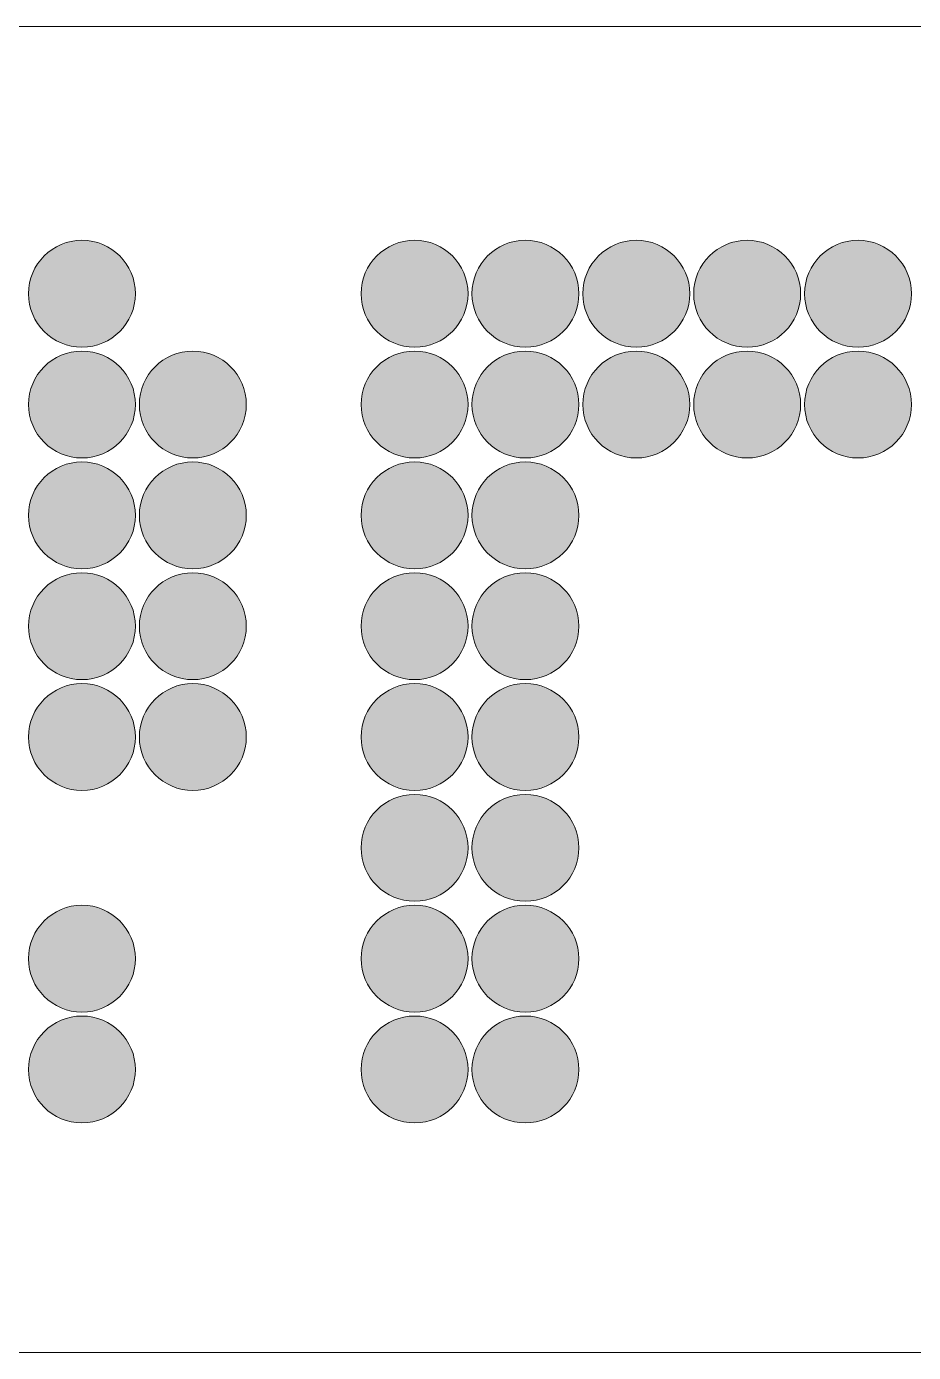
# Model space of a CAD drawing. Header units: inches. Extents: x 11 to 196, y 163 to 230.
# Drawn here: x 58.9 to 103.7, y 162.6 to 229.6 of the extents above; entities that cross this region are included whole.
import ezdxf

# ---------------------------------------------------------------- set-up
doc = ezdxf.new("R2010")
doc.units = ezdxf.units.IN
doc.header["$MEASUREMENT"] = 0
doc.layers.add('CUT', color=7, linetype='Continuous')
doc.layers.add('ENGRAVE', color=7, linetype='Continuous')

# ---------------------------------------------------------------- blocks, each defined once
blk = doc.blocks.new('block 2')
at = {"layer": 'CUT', "color": 7, "lineweight": 5, "true_color": 0xffffff}
blk.add_lwpolyline([(196.1, 229.612), (11.3, 229.612), (11.3, 162.612), (196.1, 162.612), (196.1, 229.612)], dxfattribs=at)
blk = doc.blocks.new('block 14')
at = {"layer": 'ENGRAVE', "true_color": 0xff0000}
h = blk.add_hatch(color=1, dxfattribs=at)
h.dxf.hatch_style = 2
edge = h.paths.add_edge_path()
edge.add_spline(control_points=[(92.6, 216.112), (92.6, 214.621), (93.809, 213.412), (95.3, 213.412), (96.791, 213.412), (98, 214.621), (98, 216.112), (98, 217.603), (96.791, 218.812), (95.3, 218.812), (93.809, 218.812), (92.6, 217.603), (92.6, 216.112), (92.6, 216.112), (92.6, 216.112), (92.6, 216.112)], knot_values=[0, 0, 0, 0, 1, 1, 1, 2, 2, 2, 3, 3, 3, 4, 4, 4, 5, 5, 5, 5], degree=3, periodic=1)
at = {"layer": 'ENGRAVE', "color": 7, "lineweight": 5, "true_color": 0xffffff}
blk.add_open_spline([(92.6, 216.112), (92.6, 214.621), (93.809, 213.412), (95.3, 213.412), (96.791, 213.412), (98, 214.621), (98, 216.112), (98, 217.603), (96.791, 218.812), (95.3, 218.812), (93.809, 218.812), (92.6, 217.603), (92.6, 216.112), (92.6, 216.112), (92.6, 216.112), (92.6, 216.112)], degree=3, knots=[0, 0, 0, 0, 1, 1, 1, 2, 2, 2, 3, 3, 3, 4, 4, 4, 5, 5, 5, 5], dxfattribs=at)
blk = doc.blocks.new('block 17')
at = {"layer": 'ENGRAVE', "true_color": 0xff0000}
h = blk.add_hatch(color=1, dxfattribs=at)
h.dxf.hatch_style = 2
edge = h.paths.add_edge_path()
edge.add_spline(control_points=[(98.2, 210.512), (98.2, 209.021), (99.409, 207.812), (100.9, 207.812), (102.391, 207.812), (103.6, 209.021), (103.6, 210.512), (103.6, 212.003), (102.391, 213.212), (100.9, 213.212), (99.409, 213.212), (98.2, 212.003), (98.2, 210.512), (98.2, 210.512), (98.2, 210.512), (98.2, 210.512)], knot_values=[0, 0, 0, 0, 1, 1, 1, 2, 2, 2, 3, 3, 3, 4, 4, 4, 5, 5, 5, 5], degree=3, periodic=1)
at = {"layer": 'ENGRAVE', "color": 7, "lineweight": 5, "true_color": 0xffffff}
blk.add_open_spline([(98.2, 210.512), (98.2, 209.021), (99.409, 207.812), (100.9, 207.812), (102.391, 207.812), (103.6, 209.021), (103.6, 210.512), (103.6, 212.003), (102.391, 213.212), (100.9, 213.212), (99.409, 213.212), (98.2, 212.003), (98.2, 210.512), (98.2, 210.512), (98.2, 210.512), (98.2, 210.512)], degree=3, knots=[0, 0, 0, 0, 1, 1, 1, 2, 2, 2, 3, 3, 3, 4, 4, 4, 5, 5, 5, 5], dxfattribs=at)
blk = doc.blocks.new('block 21')
at = {"layer": 'ENGRAVE', "true_color": 0xff0000}
h = blk.add_hatch(color=1, dxfattribs=at)
h.dxf.hatch_style = 2
edge = h.paths.add_edge_path()
edge.add_spline(control_points=[(75.8, 193.712), (75.8, 192.221), (77.009, 191.012), (78.5, 191.012), (79.991, 191.012), (81.2, 192.221), (81.2, 193.712), (81.2, 195.203), (79.991, 196.412), (78.5, 196.412), (77.009, 196.412), (75.8, 195.203), (75.8, 193.712), (75.8, 193.712), (75.8, 193.712), (75.8, 193.712)], knot_values=[0, 0, 0, 0, 1, 1, 1, 2, 2, 2, 3, 3, 3, 4, 4, 4, 5, 5, 5, 5], degree=3, periodic=1)
at = {"layer": 'ENGRAVE', "color": 7, "lineweight": 5, "true_color": 0xffffff}
blk.add_open_spline([(75.8, 193.712), (75.8, 192.221), (77.009, 191.012), (78.5, 191.012), (79.991, 191.012), (81.2, 192.221), (81.2, 193.712), (81.2, 195.203), (79.991, 196.412), (78.5, 196.412), (77.009, 196.412), (75.8, 195.203), (75.8, 193.712), (75.8, 193.712), (75.8, 193.712), (75.8, 193.712)], degree=3, knots=[0, 0, 0, 0, 1, 1, 1, 2, 2, 2, 3, 3, 3, 4, 4, 4, 5, 5, 5, 5], dxfattribs=at)
blk = doc.blocks.new('block 22')
at = {"layer": 'ENGRAVE', "true_color": 0xff0000}
h = blk.add_hatch(color=1, dxfattribs=at)
h.dxf.hatch_style = 2
edge = h.paths.add_edge_path()
edge.add_spline(control_points=[(81.4, 176.912), (81.4, 175.421), (82.609, 174.212), (84.1, 174.212), (85.591, 174.212), (86.8, 175.421), (86.8, 176.912), (86.8, 178.403), (85.591, 179.612), (84.1, 179.612), (82.609, 179.612), (81.4, 178.403), (81.4, 176.912), (81.4, 176.912), (81.4, 176.912), (81.4, 176.912)], knot_values=[0, 0, 0, 0, 1, 1, 1, 2, 2, 2, 3, 3, 3, 4, 4, 4, 5, 5, 5, 5], degree=3, periodic=1)
at = {"layer": 'ENGRAVE', "color": 7, "lineweight": 5, "true_color": 0xffffff}
blk.add_open_spline([(81.4, 176.912), (81.4, 175.421), (82.609, 174.212), (84.1, 174.212), (85.591, 174.212), (86.8, 175.421), (86.8, 176.912), (86.8, 178.403), (85.591, 179.612), (84.1, 179.612), (82.609, 179.612), (81.4, 178.403), (81.4, 176.912), (81.4, 176.912), (81.4, 176.912), (81.4, 176.912)], degree=3, knots=[0, 0, 0, 0, 1, 1, 1, 2, 2, 2, 3, 3, 3, 4, 4, 4, 5, 5, 5, 5], dxfattribs=at)
blk = doc.blocks.new('block 23')
at = {"layer": 'ENGRAVE', "true_color": 0xff0000}
h = blk.add_hatch(color=1, dxfattribs=at)
h.dxf.hatch_style = 2
edge = h.paths.add_edge_path()
edge.add_spline(control_points=[(81.4, 199.312), (81.4, 197.821), (82.609, 196.612), (84.1, 196.612), (85.591, 196.612), (86.8, 197.821), (86.8, 199.312), (86.8, 200.803), (85.591, 202.012), (84.1, 202.012), (82.609, 202.012), (81.4, 200.803), (81.4, 199.312), (81.4, 199.312), (81.4, 199.312), (81.4, 199.312)], knot_values=[0, 0, 0, 0, 1, 1, 1, 2, 2, 2, 3, 3, 3, 4, 4, 4, 5, 5, 5, 5], degree=3, periodic=1)
at = {"layer": 'ENGRAVE', "color": 7, "lineweight": 5, "true_color": 0xffffff}
blk.add_open_spline([(81.4, 199.312), (81.4, 197.821), (82.609, 196.612), (84.1, 196.612), (85.591, 196.612), (86.8, 197.821), (86.8, 199.312), (86.8, 200.803), (85.591, 202.012), (84.1, 202.012), (82.609, 202.012), (81.4, 200.803), (81.4, 199.312), (81.4, 199.312), (81.4, 199.312), (81.4, 199.312)], degree=3, knots=[0, 0, 0, 0, 1, 1, 1, 2, 2, 2, 3, 3, 3, 4, 4, 4, 5, 5, 5, 5], dxfattribs=at)
blk = doc.blocks.new('block 24')
at = {"layer": 'ENGRAVE', "true_color": 0xff0000}
h = blk.add_hatch(color=1, dxfattribs=at)
h.dxf.hatch_style = 2
edge = h.paths.add_edge_path()
edge.add_spline(control_points=[(81.4, 216.112), (81.4, 214.621), (82.609, 213.412), (84.1, 213.412), (85.591, 213.412), (86.8, 214.621), (86.8, 216.112), (86.8, 217.603), (85.591, 218.812), (84.1, 218.812), (82.609, 218.812), (81.4, 217.603), (81.4, 216.112), (81.4, 216.112), (81.4, 216.112), (81.4, 216.112)], knot_values=[0, 0, 0, 0, 1, 1, 1, 2, 2, 2, 3, 3, 3, 4, 4, 4, 5, 5, 5, 5], degree=3, periodic=1)
at = {"layer": 'ENGRAVE', "color": 7, "lineweight": 5, "true_color": 0xffffff}
blk.add_open_spline([(81.4, 216.112), (81.4, 214.621), (82.609, 213.412), (84.1, 213.412), (85.591, 213.412), (86.8, 214.621), (86.8, 216.112), (86.8, 217.603), (85.591, 218.812), (84.1, 218.812), (82.609, 218.812), (81.4, 217.603), (81.4, 216.112), (81.4, 216.112), (81.4, 216.112), (81.4, 216.112)], degree=3, knots=[0, 0, 0, 0, 1, 1, 1, 2, 2, 2, 3, 3, 3, 4, 4, 4, 5, 5, 5, 5], dxfattribs=at)
blk = doc.blocks.new('block 32')
at = {"layer": 'ENGRAVE', "true_color": 0xff0000}
h = blk.add_hatch(color=1, dxfattribs=at)
h.dxf.hatch_style = 2
edge = h.paths.add_edge_path()
edge.add_spline(control_points=[(59, 210.512), (59, 209.021), (60.209, 207.812), (61.7, 207.812), (63.191, 207.812), (64.4, 209.021), (64.4, 210.512), (64.4, 212.003), (63.191, 213.212), (61.7, 213.212), (60.209, 213.212), (59, 212.003), (59, 210.512), (59, 210.512), (59, 210.512), (59, 210.512)], knot_values=[0, 0, 0, 0, 1, 1, 1, 2, 2, 2, 3, 3, 3, 4, 4, 4, 5, 5, 5, 5], degree=3, periodic=1)
at = {"layer": 'ENGRAVE', "color": 7, "lineweight": 5, "true_color": 0xffffff}
blk.add_open_spline([(59, 210.512), (59, 209.021), (60.209, 207.812), (61.7, 207.812), (63.191, 207.812), (64.4, 209.021), (64.4, 210.512), (64.4, 212.003), (63.191, 213.212), (61.7, 213.212), (60.209, 213.212), (59, 212.003), (59, 210.512), (59, 210.512), (59, 210.512), (59, 210.512)], degree=3, knots=[0, 0, 0, 0, 1, 1, 1, 2, 2, 2, 3, 3, 3, 4, 4, 4, 5, 5, 5, 5], dxfattribs=at)
blk = doc.blocks.new('block 33')
at = {"layer": 'ENGRAVE', "true_color": 0xff0000}
h = blk.add_hatch(color=1, dxfattribs=at)
h.dxf.hatch_style = 2
edge = h.paths.add_edge_path()
edge.add_spline(control_points=[(59, 182.512), (59, 181.021), (60.209, 179.812), (61.7, 179.812), (63.191, 179.812), (64.4, 181.021), (64.4, 182.512), (64.4, 184.003), (63.191, 185.212), (61.7, 185.212), (60.209, 185.212), (59, 184.003), (59, 182.512), (59, 182.512), (59, 182.512), (59, 182.512)], knot_values=[0, 0, 0, 0, 1, 1, 1, 2, 2, 2, 3, 3, 3, 4, 4, 4, 5, 5, 5, 5], degree=3, periodic=1)
at = {"layer": 'ENGRAVE', "color": 7, "lineweight": 5, "true_color": 0xffffff}
blk.add_open_spline([(59, 182.512), (59, 181.021), (60.209, 179.812), (61.7, 179.812), (63.191, 179.812), (64.4, 181.021), (64.4, 182.512), (64.4, 184.003), (63.191, 185.212), (61.7, 185.212), (60.209, 185.212), (59, 184.003), (59, 182.512), (59, 182.512), (59, 182.512), (59, 182.512)], degree=3, knots=[0, 0, 0, 0, 1, 1, 1, 2, 2, 2, 3, 3, 3, 4, 4, 4, 5, 5, 5, 5], dxfattribs=at)
blk = doc.blocks.new('block 34')
at = {"layer": 'ENGRAVE', "true_color": 0xff0000}
h = blk.add_hatch(color=1, dxfattribs=at)
h.dxf.hatch_style = 2
edge = h.paths.add_edge_path()
edge.add_spline(control_points=[(64.6, 204.912), (64.6, 203.421), (65.809, 202.212), (67.3, 202.212), (68.791, 202.212), (70, 203.421), (70, 204.912), (70, 206.403), (68.791, 207.612), (67.3, 207.612), (65.809, 207.612), (64.6, 206.403), (64.6, 204.912), (64.6, 204.912), (64.6, 204.912), (64.6, 204.912)], knot_values=[0, 0, 0, 0, 1, 1, 1, 2, 2, 2, 3, 3, 3, 4, 4, 4, 5, 5, 5, 5], degree=3, periodic=1)
at = {"layer": 'ENGRAVE', "color": 7, "lineweight": 5, "true_color": 0xffffff}
blk.add_open_spline([(64.6, 204.912), (64.6, 203.421), (65.809, 202.212), (67.3, 202.212), (68.791, 202.212), (70, 203.421), (70, 204.912), (70, 206.403), (68.791, 207.612), (67.3, 207.612), (65.809, 207.612), (64.6, 206.403), (64.6, 204.912), (64.6, 204.912), (64.6, 204.912), (64.6, 204.912)], degree=3, knots=[0, 0, 0, 0, 1, 1, 1, 2, 2, 2, 3, 3, 3, 4, 4, 4, 5, 5, 5, 5], dxfattribs=at)
blk = doc.blocks.new('block 39')
at = {"layer": 'ENGRAVE', "true_color": 0xff0000}
h = blk.add_hatch(color=1, dxfattribs=at)
h.dxf.hatch_style = 2
edge = h.paths.add_edge_path()
edge.add_spline(control_points=[(64.6, 199.312), (64.6, 197.821), (65.809, 196.612), (67.3, 196.612), (68.791, 196.612), (70, 197.821), (70, 199.312), (70, 200.803), (68.791, 202.012), (67.3, 202.012), (65.809, 202.012), (64.6, 200.803), (64.6, 199.312), (64.6, 199.312), (64.6, 199.312), (64.6, 199.312)], knot_values=[0, 0, 0, 0, 1, 1, 1, 2, 2, 2, 3, 3, 3, 4, 4, 4, 5, 5, 5, 5], degree=3, periodic=1)
at = {"layer": 'ENGRAVE', "color": 7, "lineweight": 5, "true_color": 0xffffff}
blk.add_open_spline([(64.6, 199.312), (64.6, 197.821), (65.809, 196.612), (67.3, 196.612), (68.791, 196.612), (70, 197.821), (70, 199.312), (70, 200.803), (68.791, 202.012), (67.3, 202.012), (65.809, 202.012), (64.6, 200.803), (64.6, 199.312), (64.6, 199.312), (64.6, 199.312), (64.6, 199.312)], degree=3, knots=[0, 0, 0, 0, 1, 1, 1, 2, 2, 2, 3, 3, 3, 4, 4, 4, 5, 5, 5, 5], dxfattribs=at)
blk = doc.blocks.new('block 40')
at = {"layer": 'ENGRAVE', "true_color": 0xff0000}
h = blk.add_hatch(color=1, dxfattribs=at)
h.dxf.hatch_style = 2
edge = h.paths.add_edge_path()
edge.add_spline(control_points=[(59, 193.712), (59, 192.221), (60.209, 191.012), (61.7, 191.012), (63.191, 191.012), (64.4, 192.221), (64.4, 193.712), (64.4, 195.203), (63.191, 196.412), (61.7, 196.412), (60.209, 196.412), (59, 195.203), (59, 193.712), (59, 193.712), (59, 193.712), (59, 193.712)], knot_values=[0, 0, 0, 0, 1, 1, 1, 2, 2, 2, 3, 3, 3, 4, 4, 4, 5, 5, 5, 5], degree=3, periodic=1)
at = {"layer": 'ENGRAVE', "color": 7, "lineweight": 5, "true_color": 0xffffff}
blk.add_open_spline([(59, 193.712), (59, 192.221), (60.209, 191.012), (61.7, 191.012), (63.191, 191.012), (64.4, 192.221), (64.4, 193.712), (64.4, 195.203), (63.191, 196.412), (61.7, 196.412), (60.209, 196.412), (59, 195.203), (59, 193.712), (59, 193.712), (59, 193.712), (59, 193.712)], degree=3, knots=[0, 0, 0, 0, 1, 1, 1, 2, 2, 2, 3, 3, 3, 4, 4, 4, 5, 5, 5, 5], dxfattribs=at)
blk = doc.blocks.new('block 49')
at = {"layer": 'ENGRAVE', "true_color": 0xff0000}
h = blk.add_hatch(color=1, dxfattribs=at)
h.dxf.hatch_style = 2
edge = h.paths.add_edge_path()
edge.add_spline(control_points=[(81.4, 210.512), (81.4, 209.021), (82.609, 207.812), (84.1, 207.812), (85.591, 207.812), (86.8, 209.021), (86.8, 210.512), (86.8, 212.003), (85.591, 213.212), (84.1, 213.212), (82.609, 213.212), (81.4, 212.003), (81.4, 210.512), (81.4, 210.512), (81.4, 210.512), (81.4, 210.512)], knot_values=[0, 0, 0, 0, 1, 1, 1, 2, 2, 2, 3, 3, 3, 4, 4, 4, 5, 5, 5, 5], degree=3, periodic=1)
at = {"layer": 'ENGRAVE', "color": 7, "lineweight": 5, "true_color": 0xffffff}
blk.add_open_spline([(81.4, 210.512), (81.4, 209.021), (82.609, 207.812), (84.1, 207.812), (85.591, 207.812), (86.8, 209.021), (86.8, 210.512), (86.8, 212.003), (85.591, 213.212), (84.1, 213.212), (82.609, 213.212), (81.4, 212.003), (81.4, 210.512), (81.4, 210.512), (81.4, 210.512), (81.4, 210.512)], degree=3, knots=[0, 0, 0, 0, 1, 1, 1, 2, 2, 2, 3, 3, 3, 4, 4, 4, 5, 5, 5, 5], dxfattribs=at)
blk = doc.blocks.new('block 50')
at = {"layer": 'ENGRAVE', "true_color": 0xff0000}
h = blk.add_hatch(color=1, dxfattribs=at)
h.dxf.hatch_style = 2
edge = h.paths.add_edge_path()
edge.add_spline(control_points=[(81.4, 193.712), (81.4, 192.221), (82.609, 191.012), (84.1, 191.012), (85.591, 191.012), (86.8, 192.221), (86.8, 193.712), (86.8, 195.203), (85.591, 196.412), (84.1, 196.412), (82.609, 196.412), (81.4, 195.203), (81.4, 193.712), (81.4, 193.712), (81.4, 193.712), (81.4, 193.712)], knot_values=[0, 0, 0, 0, 1, 1, 1, 2, 2, 2, 3, 3, 3, 4, 4, 4, 5, 5, 5, 5], degree=3, periodic=1)
at = {"layer": 'ENGRAVE', "color": 7, "lineweight": 5, "true_color": 0xffffff}
blk.add_open_spline([(81.4, 193.712), (81.4, 192.221), (82.609, 191.012), (84.1, 191.012), (85.591, 191.012), (86.8, 192.221), (86.8, 193.712), (86.8, 195.203), (85.591, 196.412), (84.1, 196.412), (82.609, 196.412), (81.4, 195.203), (81.4, 193.712), (81.4, 193.712), (81.4, 193.712), (81.4, 193.712)], degree=3, knots=[0, 0, 0, 0, 1, 1, 1, 2, 2, 2, 3, 3, 3, 4, 4, 4, 5, 5, 5, 5], dxfattribs=at)
blk = doc.blocks.new('block 51')
at = {"layer": 'ENGRAVE', "true_color": 0xff0000}
h = blk.add_hatch(color=1, dxfattribs=at)
h.dxf.hatch_style = 2
edge = h.paths.add_edge_path()
edge.add_spline(control_points=[(75.8, 176.912), (75.8, 175.421), (77.009, 174.212), (78.5, 174.212), (79.991, 174.212), (81.2, 175.421), (81.2, 176.912), (81.2, 178.403), (79.991, 179.612), (78.5, 179.612), (77.009, 179.612), (75.8, 178.403), (75.8, 176.912), (75.8, 176.912), (75.8, 176.912), (75.8, 176.912)], knot_values=[0, 0, 0, 0, 1, 1, 1, 2, 2, 2, 3, 3, 3, 4, 4, 4, 5, 5, 5, 5], degree=3, periodic=1)
at = {"layer": 'ENGRAVE', "color": 7, "lineweight": 5, "true_color": 0xffffff}
blk.add_open_spline([(75.8, 176.912), (75.8, 175.421), (77.009, 174.212), (78.5, 174.212), (79.991, 174.212), (81.2, 175.421), (81.2, 176.912), (81.2, 178.403), (79.991, 179.612), (78.5, 179.612), (77.009, 179.612), (75.8, 178.403), (75.8, 176.912), (75.8, 176.912), (75.8, 176.912), (75.8, 176.912)], degree=3, knots=[0, 0, 0, 0, 1, 1, 1, 2, 2, 2, 3, 3, 3, 4, 4, 4, 5, 5, 5, 5], dxfattribs=at)
blk = doc.blocks.new('block 52')
at = {"layer": 'ENGRAVE', "true_color": 0xff0000}
h = blk.add_hatch(color=1, dxfattribs=at)
h.dxf.hatch_style = 2
edge = h.paths.add_edge_path()
edge.add_spline(control_points=[(92.6, 210.512), (92.6, 209.021), (93.809, 207.812), (95.3, 207.812), (96.791, 207.812), (98, 209.021), (98, 210.512), (98, 212.003), (96.791, 213.212), (95.3, 213.212), (93.809, 213.212), (92.6, 212.003), (92.6, 210.512), (92.6, 210.512), (92.6, 210.512), (92.6, 210.512)], knot_values=[0, 0, 0, 0, 1, 1, 1, 2, 2, 2, 3, 3, 3, 4, 4, 4, 5, 5, 5, 5], degree=3, periodic=1)
at = {"layer": 'ENGRAVE', "color": 7, "lineweight": 5, "true_color": 0xffffff}
blk.add_open_spline([(92.6, 210.512), (92.6, 209.021), (93.809, 207.812), (95.3, 207.812), (96.791, 207.812), (98, 209.021), (98, 210.512), (98, 212.003), (96.791, 213.212), (95.3, 213.212), (93.809, 213.212), (92.6, 212.003), (92.6, 210.512), (92.6, 210.512), (92.6, 210.512), (92.6, 210.512)], degree=3, knots=[0, 0, 0, 0, 1, 1, 1, 2, 2, 2, 3, 3, 3, 4, 4, 4, 5, 5, 5, 5], dxfattribs=at)
blk = doc.blocks.new('block 58')
at = {"layer": 'ENGRAVE', "true_color": 0xff0000}
h = blk.add_hatch(color=1, dxfattribs=at)
h.dxf.hatch_style = 2
edge = h.paths.add_edge_path()
edge.add_spline(control_points=[(75.8, 204.912), (75.8, 203.421), (77.009, 202.212), (78.5, 202.212), (79.991, 202.212), (81.2, 203.421), (81.2, 204.912), (81.2, 206.403), (79.991, 207.612), (78.5, 207.612), (77.009, 207.612), (75.8, 206.403), (75.8, 204.912), (75.8, 204.912), (75.8, 204.912), (75.8, 204.912)], knot_values=[0, 0, 0, 0, 1, 1, 1, 2, 2, 2, 3, 3, 3, 4, 4, 4, 5, 5, 5, 5], degree=3, periodic=1)
at = {"layer": 'ENGRAVE', "color": 7, "lineweight": 5, "true_color": 0xffffff}
blk.add_open_spline([(75.8, 204.912), (75.8, 203.421), (77.009, 202.212), (78.5, 202.212), (79.991, 202.212), (81.2, 203.421), (81.2, 204.912), (81.2, 206.403), (79.991, 207.612), (78.5, 207.612), (77.009, 207.612), (75.8, 206.403), (75.8, 204.912), (75.8, 204.912), (75.8, 204.912), (75.8, 204.912)], degree=3, knots=[0, 0, 0, 0, 1, 1, 1, 2, 2, 2, 3, 3, 3, 4, 4, 4, 5, 5, 5, 5], dxfattribs=at)
blk = doc.blocks.new('block 59')
at = {"layer": 'ENGRAVE', "true_color": 0xff0000}
h = blk.add_hatch(color=1, dxfattribs=at)
h.dxf.hatch_style = 2
edge = h.paths.add_edge_path()
edge.add_spline(control_points=[(87, 210.512), (87, 209.021), (88.209, 207.812), (89.7, 207.812), (91.191, 207.812), (92.4, 209.021), (92.4, 210.512), (92.4, 212.003), (91.191, 213.212), (89.7, 213.212), (88.209, 213.212), (87, 212.003), (87, 210.512), (87, 210.512), (87, 210.512), (87, 210.512)], knot_values=[0, 0, 0, 0, 1, 1, 1, 2, 2, 2, 3, 3, 3, 4, 4, 4, 5, 5, 5, 5], degree=3, periodic=1)
at = {"layer": 'ENGRAVE', "color": 7, "lineweight": 5, "true_color": 0xffffff}
blk.add_open_spline([(87, 210.512), (87, 209.021), (88.209, 207.812), (89.7, 207.812), (91.191, 207.812), (92.4, 209.021), (92.4, 210.512), (92.4, 212.003), (91.191, 213.212), (89.7, 213.212), (88.209, 213.212), (87, 212.003), (87, 210.512), (87, 210.512), (87, 210.512), (87, 210.512)], degree=3, knots=[0, 0, 0, 0, 1, 1, 1, 2, 2, 2, 3, 3, 3, 4, 4, 4, 5, 5, 5, 5], dxfattribs=at)
blk = doc.blocks.new('block 82')
at = {"layer": 'ENGRAVE', "true_color": 0xff0000}
h = blk.add_hatch(color=1, dxfattribs=at)
h.dxf.hatch_style = 2
edge = h.paths.add_edge_path()
edge.add_spline(control_points=[(87, 216.112), (87, 214.621), (88.209, 213.412), (89.7, 213.412), (91.191, 213.412), (92.4, 214.621), (92.4, 216.112), (92.4, 217.603), (91.191, 218.812), (89.7, 218.812), (88.209, 218.812), (87, 217.603), (87, 216.112), (87, 216.112), (87, 216.112), (87, 216.112)], knot_values=[0, 0, 0, 0, 1, 1, 1, 2, 2, 2, 3, 3, 3, 4, 4, 4, 5, 5, 5, 5], degree=3, periodic=1)
at = {"layer": 'ENGRAVE', "color": 7, "lineweight": 5, "true_color": 0xffffff}
blk.add_open_spline([(87, 216.112), (87, 214.621), (88.209, 213.412), (89.7, 213.412), (91.191, 213.412), (92.4, 214.621), (92.4, 216.112), (92.4, 217.603), (91.191, 218.812), (89.7, 218.812), (88.209, 218.812), (87, 217.603), (87, 216.112), (87, 216.112), (87, 216.112), (87, 216.112)], degree=3, knots=[0, 0, 0, 0, 1, 1, 1, 2, 2, 2, 3, 3, 3, 4, 4, 4, 5, 5, 5, 5], dxfattribs=at)
blk = doc.blocks.new('block 89')
at = {"layer": 'ENGRAVE', "true_color": 0xff0000}
h = blk.add_hatch(color=1, dxfattribs=at)
h.dxf.hatch_style = 2
edge = h.paths.add_edge_path()
edge.add_spline(control_points=[(75.8, 188.112), (75.8, 186.621), (77.009, 185.412), (78.5, 185.412), (79.991, 185.412), (81.2, 186.621), (81.2, 188.112), (81.2, 189.603), (79.991, 190.812), (78.5, 190.812), (77.009, 190.812), (75.8, 189.603), (75.8, 188.112), (75.8, 188.112), (75.8, 188.112), (75.8, 188.112)], knot_values=[0, 0, 0, 0, 1, 1, 1, 2, 2, 2, 3, 3, 3, 4, 4, 4, 5, 5, 5, 5], degree=3, periodic=1)
at = {"layer": 'ENGRAVE', "color": 7, "lineweight": 5, "true_color": 0xffffff}
blk.add_open_spline([(75.8, 188.112), (75.8, 186.621), (77.009, 185.412), (78.5, 185.412), (79.991, 185.412), (81.2, 186.621), (81.2, 188.112), (81.2, 189.603), (79.991, 190.812), (78.5, 190.812), (77.009, 190.812), (75.8, 189.603), (75.8, 188.112), (75.8, 188.112), (75.8, 188.112), (75.8, 188.112)], degree=3, knots=[0, 0, 0, 0, 1, 1, 1, 2, 2, 2, 3, 3, 3, 4, 4, 4, 5, 5, 5, 5], dxfattribs=at)
blk = doc.blocks.new('block 90')
at = {"layer": 'ENGRAVE', "true_color": 0xff0000}
h = blk.add_hatch(color=1, dxfattribs=at)
h.dxf.hatch_style = 2
edge = h.paths.add_edge_path()
edge.add_spline(control_points=[(81.4, 182.512), (81.4, 181.021), (82.609, 179.812), (84.1, 179.812), (85.591, 179.812), (86.8, 181.021), (86.8, 182.512), (86.8, 184.003), (85.591, 185.212), (84.1, 185.212), (82.609, 185.212), (81.4, 184.003), (81.4, 182.512), (81.4, 182.512), (81.4, 182.512), (81.4, 182.512)], knot_values=[0, 0, 0, 0, 1, 1, 1, 2, 2, 2, 3, 3, 3, 4, 4, 4, 5, 5, 5, 5], degree=3, periodic=1)
at = {"layer": 'ENGRAVE', "color": 7, "lineweight": 5, "true_color": 0xffffff}
blk.add_open_spline([(81.4, 182.512), (81.4, 181.021), (82.609, 179.812), (84.1, 179.812), (85.591, 179.812), (86.8, 181.021), (86.8, 182.512), (86.8, 184.003), (85.591, 185.212), (84.1, 185.212), (82.609, 185.212), (81.4, 184.003), (81.4, 182.512), (81.4, 182.512), (81.4, 182.512), (81.4, 182.512)], degree=3, knots=[0, 0, 0, 0, 1, 1, 1, 2, 2, 2, 3, 3, 3, 4, 4, 4, 5, 5, 5, 5], dxfattribs=at)
blk = doc.blocks.new('block 91')
at = {"layer": 'ENGRAVE', "true_color": 0xff0000}
h = blk.add_hatch(color=1, dxfattribs=at)
h.dxf.hatch_style = 2
edge = h.paths.add_edge_path()
edge.add_spline(control_points=[(75.8, 199.312), (75.8, 197.821), (77.009, 196.612), (78.5, 196.612), (79.991, 196.612), (81.2, 197.821), (81.2, 199.312), (81.2, 200.803), (79.991, 202.012), (78.5, 202.012), (77.009, 202.012), (75.8, 200.803), (75.8, 199.312), (75.8, 199.312), (75.8, 199.312), (75.8, 199.312)], knot_values=[0, 0, 0, 0, 1, 1, 1, 2, 2, 2, 3, 3, 3, 4, 4, 4, 5, 5, 5, 5], degree=3, periodic=1)
at = {"layer": 'ENGRAVE', "color": 7, "lineweight": 5, "true_color": 0xffffff}
blk.add_open_spline([(75.8, 199.312), (75.8, 197.821), (77.009, 196.612), (78.5, 196.612), (79.991, 196.612), (81.2, 197.821), (81.2, 199.312), (81.2, 200.803), (79.991, 202.012), (78.5, 202.012), (77.009, 202.012), (75.8, 200.803), (75.8, 199.312), (75.8, 199.312), (75.8, 199.312), (75.8, 199.312)], degree=3, knots=[0, 0, 0, 0, 1, 1, 1, 2, 2, 2, 3, 3, 3, 4, 4, 4, 5, 5, 5, 5], dxfattribs=at)
blk = doc.blocks.new('block 92')
at = {"layer": 'ENGRAVE', "true_color": 0xff0000}
h = blk.add_hatch(color=1, dxfattribs=at)
h.dxf.hatch_style = 2
edge = h.paths.add_edge_path()
edge.add_spline(control_points=[(75.8, 216.112), (75.8, 214.621), (77.009, 213.412), (78.5, 213.412), (79.991, 213.412), (81.2, 214.621), (81.2, 216.112), (81.2, 217.603), (79.991, 218.812), (78.5, 218.812), (77.009, 218.812), (75.8, 217.603), (75.8, 216.112), (75.8, 216.112), (75.8, 216.112), (75.8, 216.112)], knot_values=[0, 0, 0, 0, 1, 1, 1, 2, 2, 2, 3, 3, 3, 4, 4, 4, 5, 5, 5, 5], degree=3, periodic=1)
at = {"layer": 'ENGRAVE', "color": 7, "lineweight": 5, "true_color": 0xffffff}
blk.add_open_spline([(75.8, 216.112), (75.8, 214.621), (77.009, 213.412), (78.5, 213.412), (79.991, 213.412), (81.2, 214.621), (81.2, 216.112), (81.2, 217.603), (79.991, 218.812), (78.5, 218.812), (77.009, 218.812), (75.8, 217.603), (75.8, 216.112), (75.8, 216.112), (75.8, 216.112), (75.8, 216.112)], degree=3, knots=[0, 0, 0, 0, 1, 1, 1, 2, 2, 2, 3, 3, 3, 4, 4, 4, 5, 5, 5, 5], dxfattribs=at)
blk = doc.blocks.new('block 100')
at = {"layer": 'ENGRAVE', "true_color": 0xff0000}
h = blk.add_hatch(color=1, dxfattribs=at)
h.dxf.hatch_style = 2
edge = h.paths.add_edge_path()
edge.add_spline(control_points=[(59, 204.912), (59, 203.421), (60.209, 202.212), (61.7, 202.212), (63.191, 202.212), (64.4, 203.421), (64.4, 204.912), (64.4, 206.403), (63.191, 207.612), (61.7, 207.612), (60.209, 207.612), (59, 206.403), (59, 204.912), (59, 204.912), (59, 204.912), (59, 204.912)], knot_values=[0, 0, 0, 0, 1, 1, 1, 2, 2, 2, 3, 3, 3, 4, 4, 4, 5, 5, 5, 5], degree=3, periodic=1)
at = {"layer": 'ENGRAVE', "color": 7, "lineweight": 5, "true_color": 0xffffff}
blk.add_open_spline([(59, 204.912), (59, 203.421), (60.209, 202.212), (61.7, 202.212), (63.191, 202.212), (64.4, 203.421), (64.4, 204.912), (64.4, 206.403), (63.191, 207.612), (61.7, 207.612), (60.209, 207.612), (59, 206.403), (59, 204.912), (59, 204.912), (59, 204.912), (59, 204.912)], degree=3, knots=[0, 0, 0, 0, 1, 1, 1, 2, 2, 2, 3, 3, 3, 4, 4, 4, 5, 5, 5, 5], dxfattribs=at)
blk = doc.blocks.new('block 101')
at = {"layer": 'ENGRAVE', "true_color": 0xff0000}
h = blk.add_hatch(color=1, dxfattribs=at)
h.dxf.hatch_style = 2
edge = h.paths.add_edge_path()
edge.add_spline(control_points=[(59, 176.912), (59, 175.421), (60.209, 174.212), (61.7, 174.212), (63.191, 174.212), (64.4, 175.421), (64.4, 176.912), (64.4, 178.403), (63.191, 179.612), (61.7, 179.612), (60.209, 179.612), (59, 178.403), (59, 176.912), (59, 176.912), (59, 176.912), (59, 176.912)], knot_values=[0, 0, 0, 0, 1, 1, 1, 2, 2, 2, 3, 3, 3, 4, 4, 4, 5, 5, 5, 5], degree=3, periodic=1)
at = {"layer": 'ENGRAVE', "color": 7, "lineweight": 5, "true_color": 0xffffff}
blk.add_open_spline([(59, 176.912), (59, 175.421), (60.209, 174.212), (61.7, 174.212), (63.191, 174.212), (64.4, 175.421), (64.4, 176.912), (64.4, 178.403), (63.191, 179.612), (61.7, 179.612), (60.209, 179.612), (59, 178.403), (59, 176.912), (59, 176.912), (59, 176.912), (59, 176.912)], degree=3, knots=[0, 0, 0, 0, 1, 1, 1, 2, 2, 2, 3, 3, 3, 4, 4, 4, 5, 5, 5, 5], dxfattribs=at)
blk = doc.blocks.new('block 102')
at = {"layer": 'ENGRAVE', "true_color": 0xff0000}
h = blk.add_hatch(color=1, dxfattribs=at)
h.dxf.hatch_style = 2
edge = h.paths.add_edge_path()
edge.add_spline(control_points=[(64.6, 210.512), (64.6, 209.021), (65.809, 207.812), (67.3, 207.812), (68.791, 207.812), (70, 209.021), (70, 210.512), (70, 212.003), (68.791, 213.212), (67.3, 213.212), (65.809, 213.212), (64.6, 212.003), (64.6, 210.512), (64.6, 210.512), (64.6, 210.512), (64.6, 210.512)], knot_values=[0, 0, 0, 0, 1, 1, 1, 2, 2, 2, 3, 3, 3, 4, 4, 4, 5, 5, 5, 5], degree=3, periodic=1)
at = {"layer": 'ENGRAVE', "color": 7, "lineweight": 5, "true_color": 0xffffff}
blk.add_open_spline([(64.6, 210.512), (64.6, 209.021), (65.809, 207.812), (67.3, 207.812), (68.791, 207.812), (70, 209.021), (70, 210.512), (70, 212.003), (68.791, 213.212), (67.3, 213.212), (65.809, 213.212), (64.6, 212.003), (64.6, 210.512), (64.6, 210.512), (64.6, 210.512), (64.6, 210.512)], degree=3, knots=[0, 0, 0, 0, 1, 1, 1, 2, 2, 2, 3, 3, 3, 4, 4, 4, 5, 5, 5, 5], dxfattribs=at)
blk = doc.blocks.new('block 106')
at = {"layer": 'ENGRAVE', "true_color": 0xff0000}
h = blk.add_hatch(color=1, dxfattribs=at)
h.dxf.hatch_style = 2
edge = h.paths.add_edge_path()
edge.add_spline(control_points=[(59, 216.112), (59, 214.621), (60.209, 213.412), (61.7, 213.412), (63.191, 213.412), (64.4, 214.621), (64.4, 216.112), (64.4, 217.603), (63.191, 218.812), (61.7, 218.812), (60.209, 218.812), (59, 217.603), (59, 216.112), (59, 216.112), (59, 216.112), (59, 216.112)], knot_values=[0, 0, 0, 0, 1, 1, 1, 2, 2, 2, 3, 3, 3, 4, 4, 4, 5, 5, 5, 5], degree=3, periodic=1)
at = {"layer": 'ENGRAVE', "color": 7, "lineweight": 5, "true_color": 0xffffff}
blk.add_open_spline([(59, 216.112), (59, 214.621), (60.209, 213.412), (61.7, 213.412), (63.191, 213.412), (64.4, 214.621), (64.4, 216.112), (64.4, 217.603), (63.191, 218.812), (61.7, 218.812), (60.209, 218.812), (59, 217.603), (59, 216.112), (59, 216.112), (59, 216.112), (59, 216.112)], degree=3, knots=[0, 0, 0, 0, 1, 1, 1, 2, 2, 2, 3, 3, 3, 4, 4, 4, 5, 5, 5, 5], dxfattribs=at)
blk = doc.blocks.new('block 107')
at = {"layer": 'ENGRAVE', "true_color": 0xff0000}
h = blk.add_hatch(color=1, dxfattribs=at)
h.dxf.hatch_style = 2
edge = h.paths.add_edge_path()
edge.add_spline(control_points=[(64.6, 193.712), (64.6, 192.221), (65.809, 191.012), (67.3, 191.012), (68.791, 191.012), (70, 192.221), (70, 193.712), (70, 195.203), (68.791, 196.412), (67.3, 196.412), (65.809, 196.412), (64.6, 195.203), (64.6, 193.712), (64.6, 193.712), (64.6, 193.712), (64.6, 193.712)], knot_values=[0, 0, 0, 0, 1, 1, 1, 2, 2, 2, 3, 3, 3, 4, 4, 4, 5, 5, 5, 5], degree=3, periodic=1)
at = {"layer": 'ENGRAVE', "color": 7, "lineweight": 5, "true_color": 0xffffff}
blk.add_open_spline([(64.6, 193.712), (64.6, 192.221), (65.809, 191.012), (67.3, 191.012), (68.791, 191.012), (70, 192.221), (70, 193.712), (70, 195.203), (68.791, 196.412), (67.3, 196.412), (65.809, 196.412), (64.6, 195.203), (64.6, 193.712), (64.6, 193.712), (64.6, 193.712), (64.6, 193.712)], degree=3, knots=[0, 0, 0, 0, 1, 1, 1, 2, 2, 2, 3, 3, 3, 4, 4, 4, 5, 5, 5, 5], dxfattribs=at)
blk = doc.blocks.new('block 108')
at = {"layer": 'ENGRAVE', "true_color": 0xff0000}
h = blk.add_hatch(color=1, dxfattribs=at)
h.dxf.hatch_style = 2
edge = h.paths.add_edge_path()
edge.add_spline(control_points=[(59, 199.312), (59, 197.821), (60.209, 196.612), (61.7, 196.612), (63.191, 196.612), (64.4, 197.821), (64.4, 199.312), (64.4, 200.803), (63.191, 202.012), (61.7, 202.012), (60.209, 202.012), (59, 200.803), (59, 199.312), (59, 199.312), (59, 199.312), (59, 199.312)], knot_values=[0, 0, 0, 0, 1, 1, 1, 2, 2, 2, 3, 3, 3, 4, 4, 4, 5, 5, 5, 5], degree=3, periodic=1)
at = {"layer": 'ENGRAVE', "color": 7, "lineweight": 5, "true_color": 0xffffff}
blk.add_open_spline([(59, 199.312), (59, 197.821), (60.209, 196.612), (61.7, 196.612), (63.191, 196.612), (64.4, 197.821), (64.4, 199.312), (64.4, 200.803), (63.191, 202.012), (61.7, 202.012), (60.209, 202.012), (59, 200.803), (59, 199.312), (59, 199.312), (59, 199.312), (59, 199.312)], degree=3, knots=[0, 0, 0, 0, 1, 1, 1, 2, 2, 2, 3, 3, 3, 4, 4, 4, 5, 5, 5, 5], dxfattribs=at)
blk = doc.blocks.new('block 117')
at = {"layer": 'ENGRAVE', "true_color": 0xff0000}
h = blk.add_hatch(color=1, dxfattribs=at)
h.dxf.hatch_style = 2
edge = h.paths.add_edge_path()
edge.add_spline(control_points=[(75.8, 210.512), (75.8, 209.021), (77.009, 207.812), (78.5, 207.812), (79.991, 207.812), (81.2, 209.021), (81.2, 210.512), (81.2, 212.003), (79.991, 213.212), (78.5, 213.212), (77.009, 213.212), (75.8, 212.003), (75.8, 210.512), (75.8, 210.512), (75.8, 210.512), (75.8, 210.512)], knot_values=[0, 0, 0, 0, 1, 1, 1, 2, 2, 2, 3, 3, 3, 4, 4, 4, 5, 5, 5, 5], degree=3, periodic=1)
at = {"layer": 'ENGRAVE', "color": 7, "lineweight": 5, "true_color": 0xffffff}
blk.add_open_spline([(75.8, 210.512), (75.8, 209.021), (77.009, 207.812), (78.5, 207.812), (79.991, 207.812), (81.2, 209.021), (81.2, 210.512), (81.2, 212.003), (79.991, 213.212), (78.5, 213.212), (77.009, 213.212), (75.8, 212.003), (75.8, 210.512), (75.8, 210.512), (75.8, 210.512), (75.8, 210.512)], degree=3, knots=[0, 0, 0, 0, 1, 1, 1, 2, 2, 2, 3, 3, 3, 4, 4, 4, 5, 5, 5, 5], dxfattribs=at)
blk = doc.blocks.new('block 118')
at = {"layer": 'ENGRAVE', "true_color": 0xff0000}
h = blk.add_hatch(color=1, dxfattribs=at)
h.dxf.hatch_style = 2
edge = h.paths.add_edge_path()
edge.add_spline(control_points=[(81.4, 188.112), (81.4, 186.621), (82.609, 185.412), (84.1, 185.412), (85.591, 185.412), (86.8, 186.621), (86.8, 188.112), (86.8, 189.603), (85.591, 190.812), (84.1, 190.812), (82.609, 190.812), (81.4, 189.603), (81.4, 188.112), (81.4, 188.112), (81.4, 188.112), (81.4, 188.112)], knot_values=[0, 0, 0, 0, 1, 1, 1, 2, 2, 2, 3, 3, 3, 4, 4, 4, 5, 5, 5, 5], degree=3, periodic=1)
at = {"layer": 'ENGRAVE', "color": 7, "lineweight": 5, "true_color": 0xffffff}
blk.add_open_spline([(81.4, 188.112), (81.4, 186.621), (82.609, 185.412), (84.1, 185.412), (85.591, 185.412), (86.8, 186.621), (86.8, 188.112), (86.8, 189.603), (85.591, 190.812), (84.1, 190.812), (82.609, 190.812), (81.4, 189.603), (81.4, 188.112), (81.4, 188.112), (81.4, 188.112), (81.4, 188.112)], degree=3, knots=[0, 0, 0, 0, 1, 1, 1, 2, 2, 2, 3, 3, 3, 4, 4, 4, 5, 5, 5, 5], dxfattribs=at)
blk = doc.blocks.new('block 119')
at = {"layer": 'ENGRAVE', "true_color": 0xff0000}
h = blk.add_hatch(color=1, dxfattribs=at)
h.dxf.hatch_style = 2
edge = h.paths.add_edge_path()
edge.add_spline(control_points=[(75.8, 182.512), (75.8, 181.021), (77.009, 179.812), (78.5, 179.812), (79.991, 179.812), (81.2, 181.021), (81.2, 182.512), (81.2, 184.003), (79.991, 185.212), (78.5, 185.212), (77.009, 185.212), (75.8, 184.003), (75.8, 182.512), (75.8, 182.512), (75.8, 182.512), (75.8, 182.512)], knot_values=[0, 0, 0, 0, 1, 1, 1, 2, 2, 2, 3, 3, 3, 4, 4, 4, 5, 5, 5, 5], degree=3, periodic=1)
at = {"layer": 'ENGRAVE', "color": 7, "lineweight": 5, "true_color": 0xffffff}
blk.add_open_spline([(75.8, 182.512), (75.8, 181.021), (77.009, 179.812), (78.5, 179.812), (79.991, 179.812), (81.2, 181.021), (81.2, 182.512), (81.2, 184.003), (79.991, 185.212), (78.5, 185.212), (77.009, 185.212), (75.8, 184.003), (75.8, 182.512), (75.8, 182.512), (75.8, 182.512), (75.8, 182.512)], degree=3, knots=[0, 0, 0, 0, 1, 1, 1, 2, 2, 2, 3, 3, 3, 4, 4, 4, 5, 5, 5, 5], dxfattribs=at)
blk = doc.blocks.new('block 120')
at = {"layer": 'ENGRAVE', "true_color": 0xff0000}
h = blk.add_hatch(color=1, dxfattribs=at)
h.dxf.hatch_style = 2
edge = h.paths.add_edge_path()
edge.add_spline(control_points=[(98.2, 216.112), (98.2, 214.621), (99.409, 213.412), (100.9, 213.412), (102.391, 213.412), (103.6, 214.621), (103.6, 216.112), (103.6, 217.603), (102.391, 218.812), (100.9, 218.812), (99.409, 218.812), (98.2, 217.603), (98.2, 216.112), (98.2, 216.112), (98.2, 216.112), (98.2, 216.112)], knot_values=[0, 0, 0, 0, 1, 1, 1, 2, 2, 2, 3, 3, 3, 4, 4, 4, 5, 5, 5, 5], degree=3, periodic=1)
at = {"layer": 'ENGRAVE', "color": 7, "lineweight": 5, "true_color": 0xffffff}
blk.add_open_spline([(98.2, 216.112), (98.2, 214.621), (99.409, 213.412), (100.9, 213.412), (102.391, 213.412), (103.6, 214.621), (103.6, 216.112), (103.6, 217.603), (102.391, 218.812), (100.9, 218.812), (99.409, 218.812), (98.2, 217.603), (98.2, 216.112), (98.2, 216.112), (98.2, 216.112), (98.2, 216.112)], degree=3, knots=[0, 0, 0, 0, 1, 1, 1, 2, 2, 2, 3, 3, 3, 4, 4, 4, 5, 5, 5, 5], dxfattribs=at)
blk = doc.blocks.new('block 126')
at = {"layer": 'ENGRAVE', "true_color": 0xff0000}
h = blk.add_hatch(color=1, dxfattribs=at)
h.dxf.hatch_style = 2
edge = h.paths.add_edge_path()
edge.add_spline(control_points=[(81.4, 204.912), (81.4, 203.421), (82.609, 202.212), (84.1, 202.212), (85.591, 202.212), (86.8, 203.421), (86.8, 204.912), (86.8, 206.403), (85.591, 207.612), (84.1, 207.612), (82.609, 207.612), (81.4, 206.403), (81.4, 204.912), (81.4, 204.912), (81.4, 204.912), (81.4, 204.912)], knot_values=[0, 0, 0, 0, 1, 1, 1, 2, 2, 2, 3, 3, 3, 4, 4, 4, 5, 5, 5, 5], degree=3, periodic=1)
at = {"layer": 'ENGRAVE', "color": 7, "lineweight": 5, "true_color": 0xffffff}
blk.add_open_spline([(81.4, 204.912), (81.4, 203.421), (82.609, 202.212), (84.1, 202.212), (85.591, 202.212), (86.8, 203.421), (86.8, 204.912), (86.8, 206.403), (85.591, 207.612), (84.1, 207.612), (82.609, 207.612), (81.4, 206.403), (81.4, 204.912), (81.4, 204.912), (81.4, 204.912), (81.4, 204.912)], degree=3, knots=[0, 0, 0, 0, 1, 1, 1, 2, 2, 2, 3, 3, 3, 4, 4, 4, 5, 5, 5, 5], dxfattribs=at)

msp = doc.modelspace()

# ---------------------------------------------------------------- block references
at = {"layer": 'CUT'}
msp.add_blockref('block 2', (0, 0), dxfattribs=at)
at = {"layer": 'ENGRAVE'}
for name in ['block 106', 'block 92', 'block 24', 'block 82', 'block 14', 'block 120', 'block 32', 'block 102', 'block 117', 'block 49', 'block 59', 'block 52', 'block 17', 'block 100', 'block 34', 'block 58', 'block 126', 'block 108', 'block 39', 'block 91', 'block 23', 'block 40', 'block 107', 'block 21', 'block 50', 'block 89', 'block 118', 'block 33', 'block 119', 'block 90', 'block 101', 'block 51', 'block 22']:
    msp.add_blockref(name, (0, 0), dxfattribs=at)

doc.saveas('drawing.dxf')
